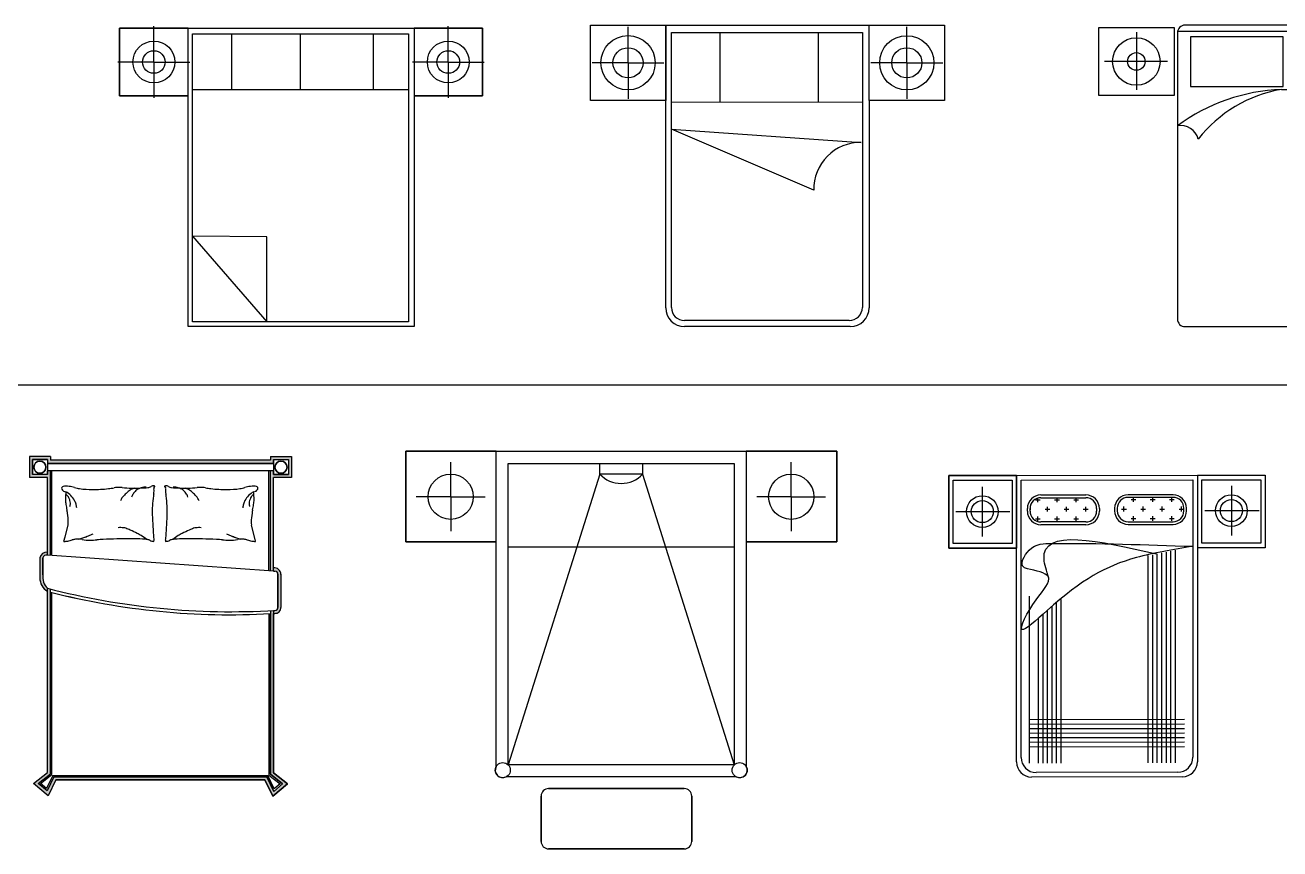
# Model space of a CAD drawing. Header units: millimetres. Extents: x 1787 to 68324, y 1435 to 30835.
# Drawn here: x 20222 to 28550, y 21045 to 26510 of the extents above; entities that cross this region are included whole.
import ezdxf

# ---------------------------------------------------------------- set-up
doc = ezdxf.new("R2010")
doc.units = ezdxf.units.MM
doc.layers.add('www.cad-blocks.net', color=7, linetype='Continuous')

# ---------------------------------------------------------------- blocks, each defined once
blk = doc.blocks.new('A$C214F6537')
for p, q in [((0.4648, 1.98, -0.1688), (0.0108, 1.98, -0.1688)), ((0.0108, 1.98, -0.1688), (0.0108, 1.53, -0.1688)), ((0.0108, 1.98, -0.1688), (2.4188, 1.98, -0.1688)), ((0.0108, 1.53, -0.1688), (0.0108, 1.98, -0.1688)), ((0.2381, 1.7553, -0.4387), (0.2381, 1.9934, -0.4387)), ((0.4648, 0, -0.1688), (0.4648, 1.98, -0.1688)), ((0.4648, 1.98, -0.1688), (1.9648, 1.98, -0.1688)), ((0.4648, 1.53, -0.1688), (0.4648, 1.98, -0.1688)), ((0.4951, 1.9415, -0.1688), (1.9289, 1.9415, -0.1688)), ((0.4951, 1.5702, -0.1688), (0.4951, 1.9415, -0.1688)), ((0.7525, 1.9415, -0.1688), (0.7525, 1.5702, -0.1688)), ((1.2089, 1.9415, -0.1688), (1.2089, 1.5702, -0.1688)), ((1.6942, 1.9415, -0.1688), (1.6942, 1.5702, -0.1688)), ((1.9289, 1.9415, -0.1688), (1.9289, 1.5702, -0.1688)), ((1.9648, 1.98, -0.1688), (1.9648, 0, -0.1688)), ((2.4188, 1.98, -0.1688), (1.9648, 1.98, -0.1688)), ((1.9648, 1.98, -0.1688), (1.9648, 1.53, -0.1688)), ((2.1921, 1.7553, -0.4387), (2.1921, 1.9934, -0.4387)), ((2.4188, 1.53, -0.1688), (2.4188, 1.98, -0.1688)), ((2.4188, 1.98, -0.1688), (2.4188, 1.53, -0.1688)), ((0.2381, 1.7553, -0.4387), (0, 1.7553, -0.4387)), ((0.2381, 1.7553, -0.4387), (0.2381, 1.5173, -0.4387)), ((0.2381, 1.7553, -0.4387), (0.4762, 1.7553, -0.4387)), ((2.1921, 1.7553, -0.4387), (1.954, 1.7553, -0.4387)), ((2.1921, 1.7553, -0.4387), (2.4302, 1.7553, -0.4387)), ((2.1921, 1.7553, -0.4387), (2.1921, 1.5173, -0.4387)), ((0.0108, 1.53, -0.1688), (0.4648, 1.53, -0.1688)), ((0.4648, 1.53, -0.1688), (0.0108, 1.53, -0.1688)), ((0.4648, 0, -0.1688), (0.4648, 1.53, -0.1688)), ((0.4951, 0.0322, -0.1688), (0.4951, 1.5702, -0.1688)), ((1.9289, 1.5702, -0.1688), (0.4951, 1.5702, -0.1688)), ((1.9289, 1.5702, -0.1688), (1.9289, 0.0322, -0.1688)), ((1.9648, 1.53, -0.1688), (2.4188, 1.53, -0.1688)), ((2.4188, 1.53, -0.1688), (1.9648, 1.53, -0.1688)), ((1.9648, 1.53, -0.1688), (1.9648, 0, -0.1688)), ((0.4951, 0.6005, -0.1688), (0.9872, 0.0322, -0.1688)), ((0.9872, 0.5947, -0.1688), (0.4951, 0.6005, -0.1688)), ((0.9872, 0.0322, -0.1688), (0.9872, 0.5947, -0.1688)), ((1.9648, 0, -0.1688), (0.4648, 0, -0.1688)), ((1.9648, 0, -0.1688), (0.4648, 0, -0.1688)), ((1.9289, 0.0322, -0.1688), (0.4951, 0.0322, -0.1688))]:
    blk.add_line(p, q)
for centre, radius in [((0.2381, 1.7553, -0.4387), 0.139), ((2.1921, 1.7553, -0.4387), 0.139), ((0.2381, 1.7553, -0.4387), 0.075), ((2.1921, 1.7553, -0.4387), 0.075)]:
    blk.add_circle(centre, radius)
blk = doc.blocks.new('A$C65997121')
for p, q in [((0, 1.5002, -0.1688), (0.0001, 2.0002, -0.1688)), ((0, 1.5002, -0.1688), (0.0001, 2.0002, -0.1688)), ((0.0001, 2.0002, -0.1688), (0.5001, 2.0001, -0.1688)), ((0.0001, 2.0002, -0.1688), (0.5001, 2.0001, -0.1688)), ((0.4999, 0.1251, -0.1688), (0.5001, 2.0001, -0.1688)), ((0.5001, 2.0001, -0.1688), (0.5, 1.5001, -0.1688)), ((0.5001, 2.0001, -0.1688), (1.7551, 2.0001, -0.1688)), ((0.5001, 2.0001, -0.1688), (1.5118, 2.0001, -0.1688)), ((0.5001, 2.0001, -0.1688), (1.5118, 2.0001, -0.1688)), ((1.5118, 2.0001, -0.1688), (2.3501, 1.9999, -0.1688)), ((1.5118, 2.0001, -0.1688), (2.3501, 1.9999, -0.1688)), ((1.85, 1.5, -0.1688), (1.8501, 2, -0.1688)), ((1.8501, 2, -0.1688), (2.3501, 1.9999, -0.1688)), ((2.3501, 1.9999, -0.1688), (2.35, 1.4999, -0.1688)), ((2.3501, 1.9999, -0.1688), (2.35, 1.4999, -0.1688)), ((2.3501, 1.9999, -0.1688), (2.35, 1.4999, -0.1688)), ((0.25, 1.7502, -0.1688), (0.2501, 1.9883, -0.1688)), ((0.5378, 1.488, -0.1688), (0.5379, 1.952, -0.1688)), ((0.5379, 1.952, -0.1688), (1.8051, 1.9519, -0.1688)), ((0.8596, 1.952, -0.1688), (0.8596, 1.4879, -0.1688)), ((1.5118, 1.9519, -0.1688), (1.5117, 1.4878, -0.1688)), ((1.8051, 1.9519, -0.1688), (1.8051, 1.4878, -0.1688)), ((2.1, 1.75, -0.1688), (2.1001, 1.9881, -0.1688)), ((0.25, 1.7502, -0.1688), (0.0119, 1.7502, -0.1688)), ((0.25, 1.7502, -0.1688), (0.25, 1.5121, -0.1688)), ((0.25, 1.7502, -0.1688), (0.4881, 1.7501, -0.1688)), ((2.1, 1.75, -0.1688), (1.8619, 1.75, -0.1688)), ((2.1, 1.75, -0.1688), (2.3381, 1.7499, -0.1688)), ((2.1, 1.75, -0.1688), (2.1, 1.5119, -0.1688)), ((0.5, 1.5001, -0.1688), (0, 1.5002, -0.1688)), ((0.5, 1.5001, -0.1688), (0, 1.5002, -0.1688)), ((0.4999, 0.1251, -0.1688), (0.5, 1.5001, -0.1688)), ((1.85, 1.5, -0.1688), (1.8499, 0.125, -0.1688)), ((1.85, 1.5, -0.1688), (1.8499, 0.125, -0.1688)), ((2.35, 1.4999, -0.1688), (1.85, 1.5, -0.1688)), ((2.35, 1.4999, -0.1688), (1.85, 1.5, -0.1688)), ((2.35, 1.4999, -0.1688), (1.85, 1.5, -0.1688)), ((0.5377, 0.1279, -0.1688), (0.5378, 1.488, -0.1688)), ((1.8051, 1.4878, -0.1688), (0.5378, 1.488, -0.1688)), ((1.8051, 1.4878, -0.1688), (1.805, 0.1278, -0.1688)), ((1.4826, 0.9052, -0.5062), (0.5378, 1.3104, -0.5062)), ((0.5378, 1.3104, -0.5062), (1.7968, 1.2219, -0.5062)), ((1.7248, 0, -0.1688), (0.6248, 0.0001, -0.1688)), ((1.7248, 0, -0.1688), (0.6248, 0.0001, -0.1688)), ((1.7174, 0.0403, -0.1688), (0.6252, 0.0404, -0.1688))]:
    blk.add_line(p, q)
for centre, radius in [((0.25, 1.7502, -0.1688), 0.18), ((2.1, 1.75, -0.1688), 0.18), ((0.25, 1.7502, -0.1688), 0.1), ((2.1, 1.75, -0.1688), 0.1)]:
    blk.add_circle(centre, radius)
for centre, radius, start, end in [((1.7931, 0.9113, -0.5062), 0.3106, 89.32677, 181.12293), ((0.6249, 0.1251, -0.1688), 0.125, 179.9939, 269.9939), ((0.6249, 0.1251, -0.1688), 0.125, 179.9939, 269.9939), ((0.6252, 0.1279, -0.1688), 0.0875, 179.9939, 269.9939), ((1.7175, 0.1278, -0.1688), 0.0875, 269.9939, 359.9939), ((1.7249, 0.125, -0.1688), 0.125, 269.9939, 359.9939), ((1.7249, 0.125, -0.1688), 0.125, 269.9939, 359.9939)]:
    blk.add_arc(centre, radius, start, end)
blk = doc.blocks.new('A$C3C75334F')
for p, q in [((1.9728, 2), (0.5728, 2)), ((0, 1.534), (0, 1.984)), ((0, 1.984), (0.5, 1.984)), ((0.25, 1.9525), (0.25, 1.57)), ((0.5, 1.984), (0.5, 1.534)), ((2.0228, 1.958), (0.5228, 1.958)), ((0.5228, 1.95), (0.5228, 0.05)), ((0.6089, 1.9225), (0.6089, 1.5925)), ((1.2239, 1.9225), (0.6089, 1.9225)), ((1.2239, 1.5925), (1.2239, 1.9225)), ((1.3217, 1.5925), (1.3217, 1.9225)), ((1.3217, 1.9225), (1.9367, 1.9225)), ((1.9367, 1.9225), (1.9367, 1.5925)), ((2.0228, 0.05), (2.0228, 1.95)), ((2.0529, 1.984), (2.0529, 1.534)), ((2.5529, 1.984), (2.0529, 1.984)), ((2.3029, 1.9525), (2.3029, 1.57)), ((2.5529, 1.534), (2.5529, 1.984)), ((0.457, 1.759), (0.0385, 1.759)), ((2.0959, 1.759), (2.5144, 1.759)), ((0.6089, 1.5925), (1.2239, 1.5925)), ((1.9367, 1.5925), (1.3217, 1.5925)), ((0.5, 1.534), (0, 1.534)), ((1.2128, 1.5739), (2.0228, 1.5739)), ((2.0529, 1.534), (2.5529, 1.534)), ((0.5728, 0), (1.9728, 0))]:
    blk.add_line(p, q)
for centre, radius in [((0.25, 1.759), 0.1575), ((2.3029, 1.759), 0.1575), ((0.25, 1.759), 0.0585), ((2.3029, 1.759), 0.0585)]:
    blk.add_circle(centre, radius)
for centre, radius, start, end in [((0.5728, 1.95), 0.05, 90, 180), ((1.9728, 1.95), 0.05, 0, 90), ((1.2652, 0.3179), 1.2571, 92.38351, 126.19807), ((1.3644, 0.6928), 0.894, 99.75657, 141.93721), ((0.544, 1.2137), 0.1205, 14.54629, 100.1199), ((0.5728, 0.05), 0.05, 180, 270), ((1.9728, 0.05), 0.05, 270, 0)]:
    blk.add_arc(centre, radius, start, end)
blk = doc.blocks.new('A$C221C6ED5')
for points in [[(0.14, 2.2276), (0.14, 2.2526), (0, 2.2526), (0, 2.1126), (0.12, 2.1126), (0.12, 1.5992), (0.14, 1.5978), (0.14, 2.1576), (0.12, 2.1576), (0.12, 2.1326), (0.02, 2.1326), (0.02, 2.2326), (0.12, 2.2326), (0.12, 2.2076), (1.62, 2.2076), (1.62, 2.2326), (1.72, 2.2326), (1.72, 2.1326), (1.62, 2.1326), (1.62, 2.1576), (1.6, 2.1576), (1.6, 1.4935), (1.62, 1.4921), (1.62, 2.1126), (1.74, 2.1126), (1.74, 2.2526), (1.6, 2.2526), (1.6, 2.2276)], [(0.0698, 1.444, 0.264082), (0.12, 1.359), (0.12, 1.3786, -0.228808), (0.09, 1.4691), (0.09, 1.5799, -0.394398), (0.12, 1.5992), (0.12, 1.6187, 0.36941), (0.07, 1.5799)], [(1.67, 1.4714, 0.418442), (1.62, 1.5152), (1.62, 1.4921), (1.63, 1.4914, -0.414214), (1.65, 1.4714), (1.65, 1.2522, -0.42686), (1.6291, 1.2323, -0.000473), (1.62, 1.2317), (1.62, 1.2122, 0.067696), (1.6283, 1.2123, 0.42686), (1.67, 1.2522)], [(1.62, 1.2317, -0.001036), (1.6, 1.2306), (1.6, 0.145), (1.6807, 0.0811), (1.6224, 0.0319), (1.5762, 0.1276), (0.1626, 0.1276), (0.1174, 0.0347), (0.0592, 0.084), (0.14, 0.1476), (0.14, 1.3734, -0.001068), (0.12, 1.3786), (0.12, 0.1573), (0.0276, 0.0846), (0.1241, 0.0027), (0.1751, 0.1076), (1.5637, 0.1076), (1.6156, 0), (1.7123, 0.0815), (1.62, 0.1547)]]:
    blk.add_hatch(color=256).paths.add_polyline_path(points)
for p, q in [((0.14, 2.2526), (0, 2.2526)), ((0, 2.2526), (0, 2.1126)), ((0.14, 2.2526), (0.14, 2.2276)), ((1.6, 2.2526), (1.74, 2.2526)), ((1.6, 2.2526), (1.6, 2.2276)), ((1.74, 2.2526), (1.74, 2.1126)), ((0.02, 2.2326), (0.12, 2.2326)), ((0.02, 2.2326), (0.12, 2.2326)), ((0.12, 2.2326), (0.02, 2.2326)), ((0.02, 2.1326), (0.02, 2.2326)), ((0.02, 2.1326), (0.02, 2.2326)), ((0.02, 2.2326), (0.02, 2.1326)), ((0.12, 2.2326), (0.12, 2.2076)), ((0.12, 2.2326), (0.12, 2.2076)), ((0.12, 2.2326), (0.12, 2.1326)), ((0.12, 2.2076), (1.62, 2.2076)), ((0.12, 2.2076), (1.62, 2.2076)), ((1.62, 2.2076), (0.12, 2.2076)), ((1.6, 2.2276), (0.14, 2.2276)), ((1.62, 2.2076), (1.62, 2.2326)), ((1.62, 2.2326), (1.72, 2.2326)), ((1.62, 2.2076), (1.62, 2.2326)), ((1.62, 2.2326), (1.62, 2.1326)), ((1.62, 2.2326), (1.72, 2.2326)), ((1.62, 2.2326), (1.72, 2.2326)), ((1.72, 2.2326), (1.72, 2.1326)), ((1.72, 2.2326), (1.72, 2.1326)), ((1.72, 2.2326), (1.72, 2.1326)), ((0.12, 2.1126), (0, 2.1126)), ((0.12, 2.1326), (0.02, 2.1326)), ((0.12, 2.1326), (0.02, 2.1326)), ((0.12, 2.1326), (0.02, 2.1326)), ((0.12, 2.1326), (0.12, 2.1576)), ((1.62, 2.1576), (0.12, 2.1576)), ((0.12, 1.5992), (0.12, 2.1126)), ((0.12, 1.6206), (0.12, 2.1126)), ((0.12, 1.6187), (0.12, 2.1126)), ((0.14, 1.5978), (0.14, 2.1576)), ((0.15, 1.5978), (0.15, 2.1576)), ((1.59, 1.4935), (1.59, 2.1576)), ((1.6, 1.4935), (1.6, 2.1576)), ((1.62, 2.1326), (1.62, 2.1576)), ((1.72, 2.1326), (1.62, 2.1326)), ((1.72, 2.1326), (1.62, 2.1326)), ((1.62, 2.1326), (1.72, 2.1326)), ((1.74, 2.1126), (1.62, 2.1126)), ((1.62, 1.4921), (1.62, 2.1126)), ((0.2369, 1.7193), (0.2568, 1.7986)), ((1.4939, 1.7193), (1.474, 1.7986)), ((0.2297, 1.6905), (0.2294, 1.6893)), ((0.2297, 1.6905), (0.2294, 1.6893)), ((0.2297, 1.6905), (0.2369, 1.7193)), ((1.5011, 1.6905), (1.4939, 1.7193)), ((1.62, 1.4921), (0.12, 1.5992)), ((1.62, 1.4921), (0.12, 1.5992)), ((0.07, 1.58), (0.0698, 1.4476)), ((0.09, 1.4691), (0.09, 1.5799)), ((0.09, 1.4691), (0.09, 1.5799)), ((0.09, 1.5799), (0.09, 1.4691)), ((1.62, 1.4921), (1.63, 1.4914)), ((1.65, 1.4714), (1.65, 1.2522)), ((1.65, 1.2522), (1.65, 1.4714)), ((1.67, 1.4714), (1.67, 1.2522)), ((1.67, 1.4714), (1.67, 1.2522)), ((0.12, 0.1573), (0.12, 1.3786)), ((0.12, 0.1573), (0.12, 1.359)), ((0.12, 0.1573), (0.12, 1.359)), ((0.14, 0.1476), (0.14, 1.3734)), ((0.15, 0.1428), (0.15, 1.3513)), ((1.59, 1.2105), (1.59, 0.1402)), ((1.6, 1.2306), (1.6, 0.145)), ((1.6, 1.211), (1.6, 0.145)), ((1.6, 0.145), (1.6, 1.211)), ((1.62, 1.2317), (1.62, 0.1547)), ((1.62, 1.2122), (1.62, 0.1547)), ((1.62, 0.1547), (1.62, 1.2122)), ((0.0276, 0.0846), (0.12, 0.1573)), ((0.0276, 0.0846), (0.12, 0.1573)), ((0.0276, 0.0846), (0.12, 0.1573)), ((0.1241, 0.0027), (0.0276, 0.0846)), ((0.1241, 0.0027), (0.0276, 0.0846)), ((0.1241, 0.0027), (0.0276, 0.0846)), ((0.0592, 0.084), (0.14, 0.1476)), ((0.1174, 0.0347), (0.0592, 0.084)), ((0.075, 0.0837), (0.15, 0.1428)), ((0.114, 0.0506), (0.075, 0.0837)), ((0.1563, 0.1376), (0.114, 0.0506)), ((0.1626, 0.1276), (0.1174, 0.0347)), ((0.1751, 0.1076), (0.1241, 0.0027)), ((0.1751, 0.1076), (0.1241, 0.0027)), ((0.1751, 0.1076), (0.1241, 0.0027)), ((0.1563, 0.1376), (1.5825, 0.1376)), ((1.5762, 0.1276), (0.1626, 0.1276)), ((1.5762, 0.1276), (0.1626, 0.1276)), ((0.1626, 0.1276), (1.5762, 0.1276)), ((1.5637, 0.1076), (0.1751, 0.1076)), ((1.5637, 0.1076), (0.1751, 0.1076)), ((0.1751, 0.1076), (1.5637, 0.1076)), ((1.6156, 0), (1.5637, 0.1076)), ((1.6156, 0), (1.5637, 0.1076)), ((1.5637, 0.1076), (1.6156, 0)), ((1.6224, 0.0319), (1.5762, 0.1276)), ((1.6224, 0.0319), (1.5762, 0.1276)), ((1.5762, 0.1276), (1.6224, 0.0319)), ((1.6258, 0.0478), (1.5825, 0.1376)), ((1.59, 0.1402), (1.6649, 0.0808)), ((1.6, 0.145), (1.6807, 0.0811)), ((1.6, 0.145), (1.6807, 0.0811)), ((1.6807, 0.0811), (1.6, 0.145)), ((1.62, 0.1547), (1.7123, 0.0815)), ((1.62, 0.1547), (1.7123, 0.0815)), ((1.7123, 0.0815), (1.62, 0.1547)), ((1.7123, 0.0815), (1.6156, 0)), ((1.7123, 0.0815), (1.6156, 0)), ((1.6156, 0), (1.7123, 0.0815)), ((1.6807, 0.0811), (1.6224, 0.0319)), ((1.6807, 0.0811), (1.6224, 0.0319)), ((1.6224, 0.0319), (1.6807, 0.0811)), ((1.6649, 0.0808), (1.6258, 0.0478))]:
    blk.add_line(p, q)
for centre in [(0.07, 2.1826), (1.67, 2.1826)]:
    blk.add_circle(centre, 0.04)
for centre, radius, start, end in [((0.07, 2.1826), 0.04, 0, 180), ((0.07, 2.1826), 0.04, 0, 180), ((0.07, 2.1826), 0.04, 180, 0), ((0.07, 2.1826), 0.04, 180, 0), ((1.67, 2.1826), 0.04, 0, 180), ((1.67, 2.1826), 0.04, 0, 180), ((1.67, 2.1826), 0.04, 180, 0), ((1.67, 2.1826), 0.04, 180, 0), ((0.2268, 2.0421), 0.0126, 101.27238, 206.58052), ((0.2449, 2.0511), 0.0328, 206.58052, 265.59979), ((0.2413, 1.9693), 0.0868, 90, 101.27238), ((0.7116, 1.9674), 0.4722, 173.76764, 180), ((0.1897, 1.9335), 0.0863, 41.44291, 53.73593), ((0.2413, 1.9014), 0.1547, 81.56281, 90), ((0.1808, 1.8989), 0.1343, 45.09762, 62.79641), ((0.2211, 1.765), 0.2926, 74.25602, 81.56281), ((0.3635, 2.2704), 0.2326, 254.25602, 262.45315), ((0.4191, 2.6896), 0.6554, 262.45315, 270), ((0.4191, 3.0412), 1.007, 270, 276.0867), ((0.472, 2.5451), 0.5081, 276.0867, 280.18988), ((0.5877, 1.9011), 0.1463, 92.53859, 100.18988), ((0.5936, 1.7694), 0.2781, 85.19815, 92.53859), ((0.687, 2.8818), 0.8383, 265.19815, 269.42426), ((0.7853, 1.8462), 0.2162, 133.81151, 140.96506), ((0.8959, 1.7309), 0.376, 128.38857, 133.81151), ((0.7082, 1.9678), 0.0737, 117.23959, 128.38857), ((0.7773, 1.8336), 0.2247, 110.86028, 117.23959), ((0.693, 3.478), 1.4345, 269.42426, 271.90789), ((0.769, 1.954), 0.0952, 143.82335, 161.56035), ((0.769, 1.954), 0.0952, 126.08636, 143.82335), ((0.769, 1.954), 0.0952, 105.93524, 126.08636), ((0.7146, 2.8318), 0.788, 271.90789, 275.25919), ((0.769, 1.954), 0.0952, 85.78412, 105.93524), ((0.782, 2.0988), 0.0518, 275.25919, 300.65125), ((0.8226, 2.0304), 0.0277, 85.69746, 120.65125), ((1.0115, 1.9659), 0.1904, 167.89054, 172.3191), ((0.8228, 2.034), 0.0241, 68.2117, 85.69746), ((0.8403, 2.0434), 0.015, 158.0096, 201.42098), ((0.5944, 2.0554), 0.2362, 347.89054, 351.86652), ((0.8302, 2.0475), 0.00411, 78.10694, 158.0096), ((0.7971, 2.0264), 0.0315, 351.86652, 21.42098), ((0.8316, 2.0537), 0.00223, 258.10694, 19.56397), ((0.8306, 2.0533), 0.00328, 19.56397, 68.2117), ((0.8993, 2.0537), 0.00223, 160.43603, 281.89306), ((0.9003, 2.0533), 0.00328, 111.7883, 160.43603), ((0.908, 2.034), 0.0241, 94.30254, 111.7883), ((0.9006, 2.0475), 0.00411, 21.9904, 101.89306), ((0.9337, 2.0264), 0.0315, 158.57902, 188.13348), ((1.1364, 2.0554), 0.2362, 188.13348, 192.10946), ((0.8905, 2.0434), 0.015, 338.57902, 21.9904), ((0.7193, 1.9659), 0.1904, 7.6809, 12.10946), ((0.9083, 2.0304), 0.0277, 59.34875, 94.30254), ((0.9488, 2.0988), 0.0518, 239.34875, 264.74081), ((1.0163, 2.8318), 0.788, 264.74081, 268.09211), ((0.9619, 1.954), 0.0952, 74.06476, 94.21588), ((0.9619, 1.954), 0.0952, 53.91364, 74.06476), ((1.0378, 3.478), 1.4345, 268.09211, 270.57574), ((0.9619, 1.954), 0.0952, 36.17665, 53.91364), ((0.9536, 1.8336), 0.2247, 62.76041, 69.13972), ((0.9619, 1.954), 0.0952, 18.43965, 36.17665), ((1.0438, 2.8818), 0.8383, 270.57574, 274.80185), ((1.0227, 1.9678), 0.0737, 51.61143, 62.76041), ((0.8349, 1.7309), 0.376, 46.18849, 51.61143), ((0.9456, 1.8462), 0.2162, 39.03494, 46.18849), ((1.1372, 1.7694), 0.2781, 87.46141, 94.80185), ((1.1431, 1.9011), 0.1463, 79.81012, 87.46141), ((1.2588, 2.5451), 0.5081, 259.81012, 263.9133), ((1.3117, 3.0412), 1.007, 263.9133, 270), ((1.3117, 2.6896), 0.6554, 270, 277.54685), ((1.3673, 2.2704), 0.2326, 277.54685, 285.74398), ((1.5098, 1.765), 0.2926, 98.43719, 105.74398), ((1.5501, 1.8989), 0.1343, 117.20359, 134.90238), ((1.4895, 1.9014), 0.1547, 90, 98.43719), ((1.5411, 1.9335), 0.0863, 126.26407, 138.55709), ((1.486, 2.0511), 0.0328, 274.40021, 333.41948), ((1.0192, 1.9674), 0.4722, 0, 6.23236), ((1.4895, 1.9693), 0.0868, 78.72762, 90), ((1.504, 2.0421), 0.0126, 333.41948, 78.72762), ((0.4352, 1.9674), 0.1958, 180, 189.68437), ((1.0769, 2.0769), 0.8468, 189.68437, 192.19838), ((0.2165, 1.9571), 0.0505, 25.35512, 41.44291), ((0.1311, 1.9166), 0.145, 21.81492, 25.35512), ((0.0826, 1.8972), 0.1973, 18.7799, 21.81492), ((0.2183, 1.9434), 0.0539, 0, 18.7799), ((0.1844, 1.9434), 0.0879, 345.31489, 0), ((0.1808, 1.8989), 0.1343, 27.39883, 45.09762), ((0.1808, 1.8989), 0.1343, 16.51498, 27.39883), ((0.1808, 1.8989), 0.1343, 16.4663, 16.55259), ((0.1808, 1.8989), 0.1343, 16.4853, 16.55259), ((0.1808, 1.8989), 0.1343, 16.4853, 16.55322), ((0.1808, 1.8989), 0.1343, 16.4663, 16.55322), ((0.1808, 1.8989), 0.1343, 5.63113, 16.51498), ((0.7816, 1.8838), 0.1922, 151.68324, 156.99723), ((0.6541, 1.9525), 0.0473, 140.96506, 151.68324), ((0.6541, 1.9525), 0.0473, 140.96505, 151.68325), ((0.6541, 1.9525), 0.0473, 140.96506, 151.68322), ((1.4669, 1.8874), 0.6516, 176.63125, 181.63309), ((1.6915, 1.8742), 0.8765, 172.3191, 176.63125), ((0.0393, 1.8742), 0.8765, 3.36875, 7.6809), ((0.2639, 1.8874), 0.6516, 358.36691, 3.36875), ((1.0767, 1.9525), 0.0473, 28.31676, 39.03494), ((0.9492, 1.8838), 0.1922, 23.00277, 28.31676), ((1.5501, 1.8989), 0.1343, 163.48502, 174.36887), ((1.5501, 1.8989), 0.1343, 152.60117, 163.48502), ((1.5501, 1.8989), 0.1343, 134.90238, 152.60117), ((1.5501, 1.8989), 0.1343, 134.97095, 135.12703), ((1.5501, 1.8989), 0.1343, 135.01095, 135.12703), ((1.5501, 1.8989), 0.1343, 134.97095, 135.08656), ((1.5501, 1.8989), 0.1343, 135.01095, 135.08656), ((1.5125, 1.9434), 0.0539, 161.2201, 180), ((1.5464, 1.9434), 0.0879, 180, 194.68511), ((1.6483, 1.8972), 0.1973, 158.18508, 161.2201), ((1.5997, 1.9166), 0.145, 154.64488, 158.18508), ((1.5143, 1.9571), 0.0505, 138.55709, 154.64488), ((0.6539, 2.0769), 0.8468, 347.80162, 350.31563), ((1.2956, 1.9674), 0.1958, 350.31563, 0), ((-0.0483, 1.8337), 0.3044, 8.00505, 12.19838), ((-0.3731, 1.788), 0.6324, 2.66488, 8.00505), ((2.1257, 1.9062), 1.3106, 181.63309, 183.05496), ((13.8885, 2.534), 13.0901, 183.05496, 183.50486), ((-12.1577, 2.534), 13.0901, 356.49514, 356.94504), ((-0.3949, 1.9062), 1.3106, 356.94504, 358.36691), ((2.1039, 1.788), 0.6324, 171.99495, 177.33512), ((1.7791, 1.8337), 0.3044, 167.80162, 171.99495), ((0.1937, 1.8144), 0.065, 345.95481, 2.66488), ((0.1937, 1.8144), 0.065, 345.95467, 2.66486), ((0.1937, 1.8144), 0.065, 345.95467, 2.66487), ((0.6065, 1.5199), 0.2612, 85.91723, 93.5552), ((0.6211, 1.7249), 0.0557, 69.32572, 85.91723), ((0.469, 1.3219), 0.4864, 65.67347, 69.32572), ((0.103, 0.5122), 1.375, 63.50152, 65.67347), ((1.6278, 0.5122), 1.375, 114.32653, 116.49848), ((1.2618, 1.3219), 0.4864, 110.67428, 114.32653), ((1.1097, 1.7249), 0.0557, 94.08277, 110.67428), ((1.1243, 1.5199), 0.2612, 86.4448, 94.08277), ((1.5371, 1.8144), 0.065, 177.33512, 194.04519), ((0.2121, 1.9487), 0.2599, 273.81546, 274.08294), ((0.2121, 1.9487), 0.2599, 273.81546, 274.08294), ((0.2306, 1.6903), 0.00088, 165.95506, 274.08294), ((0.2306, 1.6903), 0.00088, 165.95461, 274.08286), ((0.2306, 1.6903), 0.00088, 165.9546, 274.08285), ((0.2121, 1.9487), 0.2599, 274.08294, 279.4841), ((0.2186, 1.9098), 0.2205, 279.4841, 287.38641), ((0.3189, 1.5897), 0.1149, 96.43405, 107.38641), ((0.3217, 1.5647), 0.1401, 78.44144, 96.43405), ((0.1195, 2.382), 0.7091, 287.19822, 289.42798), ((0.394, 1.9183), 0.2209, 258.44144, 272.74906), ((0.1195, 2.382), 0.7091, 289.42674, 291.8864), ((0.1195, 2.382), 0.7091, 289.42798, 291.65774), ((0.1195, 2.382), 0.7091, 289.42831, 291.55903), ((0.1195, 2.382), 0.7091, 289.42674, 289.42831), ((0.1195, 2.382), 0.7091, 291.34295, 291.93618), ((0.1195, 2.382), 0.7091, 291.34295, 291.83448), ((0.1195, 2.382), 0.7091, 291.42998, 291.72586), ((0.1195, 2.382), 0.7091, 291.42998, 291.71), ((0.1195, 2.382), 0.7091, 291.44301, 291.83448), ((0.1195, 2.382), 0.7091, 291.44301, 291.48398), ((0.1195, 2.382), 0.7091, 291.48398, 291.72586), ((0.1195, 2.382), 0.7091, 291.55903, 291.83448), ((0.1195, 2.382), 0.7091, 291.65774, 293.48441), ((0.1195, 2.382), 0.7091, 291.71, 291.8864), ((0.1195, 2.382), 0.7091, 291.83448, 291.93618), ((0.1195, 2.382), 0.7091, 293.48441, 295.31107), ((0.3399, 3.0447), 1.3486, 272.74906, 274.61758), ((0.5425, 0.5365), 1.1678, 92.60963, 94.61758), ((0.6363, -1.5212), 3.2277, 90.97038, 92.60963), ((0.6746, -3.783), 5.4898, 89.71346, 90.97038), ((0.6965, 0.5893), 1.1175, 86.42603, 89.71346), ((0.5826, 1.4741), 0.3001, 57.86502, 63.50152), ((0.3701, 1.136), 0.6995, 54.17371, 57.86502), ((0.7574, 1.5648), 0.14, 77.13096, 86.42603), ((0.7789, 1.6589), 0.0435, 62.71588, 77.13096), ((0.8326, 1.763), 0.0737, 242.71588, 253.77885), ((0.8355, 1.7729), 0.084, 253.77885, 262.87961), ((1.1306, 1.7526), 0.3083, 183.50486, 189.99836), ((0.8252, 1.6909), 0.00127, 262.87961, 343.30223), ((0.8087, 1.6958), 0.0186, 343.30223, 9.99836), ((0.9222, 1.6958), 0.0186, 170.00164, 196.69777), ((0.6002, 1.7526), 0.3083, 350.00164, 356.49514), ((0.9056, 1.6909), 0.00127, 196.69777, 277.12039), ((0.8953, 1.7729), 0.084, 277.12039, 286.22115), ((0.8982, 1.763), 0.0737, 286.22115, 297.28412), ((0.9519, 1.6589), 0.0435, 102.86904, 117.28412), ((0.9734, 1.5648), 0.14, 93.57397, 102.86904), ((1.3607, 1.136), 0.6995, 122.13498, 125.82629), ((1.0344, 0.5893), 1.1175, 90.28654, 93.57397), ((1.1483, 1.4741), 0.3001, 116.49848, 122.13498), ((1.0562, -3.783), 5.4898, 89.02962, 90.28654), ((1.0945, -1.5212), 3.2277, 87.39037, 89.02962), ((1.1883, 0.5365), 1.1678, 85.38242, 87.39037), ((1.3909, 3.0447), 1.3486, 265.38242, 267.25094), ((1.6114, 2.382), 0.7091, 244.68893, 246.51559), ((1.3368, 1.9183), 0.2209, 267.25094, 281.55856), ((1.6114, 2.382), 0.7091, 246.51559, 248.34226), ((1.6114, 2.382), 0.7091, 248.07782, 248.29154), ((1.6114, 2.382), 0.7091, 248.07782, 250.57295), ((1.6114, 2.382), 0.7091, 248.29154, 250.57417), ((1.6114, 2.382), 0.7091, 248.34226, 250.57202), ((1.6114, 2.382), 0.7091, 250.57047, 250.57295), ((1.6114, 2.382), 0.7091, 250.57047, 250.57417), ((1.6114, 2.382), 0.7091, 250.57202, 252.80178), ((1.4091, 1.5647), 0.1401, 83.56595, 101.55856), ((1.4119, 1.5897), 0.1149, 72.61359, 83.56595), ((1.5122, 1.9098), 0.2205, 252.61359, 260.5159), ((1.5187, 1.9487), 0.2599, 260.5159, 265.91706), ((1.5002, 1.6903), 0.00088, 265.91706, 14.04494), ((0.1176, 1.5701), 0.0486, 87.21177, 168.31071), ((0.1153, 1.5735), 0.0261, 79.68683, 165.78362), ((1.6234, 1.4686), 0.0467, 3.35583, 94.18177), ((0.1698, 1.4457), 0.0999, 178.91234, 240.12895), ((0.1987, 1.4549), 0.1096, 172.56099, 224.11253), ((1.63, 1.4714), 0.02, 0, 90), ((1.63, 1.4714), 0.02, 0, 90), ((1.3354, 6.0582), 4.8348, 255.44103, 273.48359), ((1.3301, 5.9867), 4.7833, 255.59313, 273.23444), ((1.3301, 5.9867), 4.7833, 255.59313, 273.23444), ((1.3301, 5.9867), 4.7833, 255.59313, 273.23444), ((1.3354, 6.0582), 4.8548, 255.74599, 273.12474), ((1.63, 1.2522), 0.04, 267.53718, 0), ((1.63, 1.2522), 0.02, 267.53718, 0), ((1.3354, 6.0582), 4.8348, 273.37507, 273.48359), ((1.6238, 1.2427), 0.0307, 262.82918, 278.32029)]:
    blk.add_arc(centre, radius, start, end)
blk = doc.blocks.new('A$C263A5055')
for p, q in [((0, 2.6375, -0.2909), (2.86, 2.6375, -0.2909)), ((0.6, 2.6375, -0.2909), (0, 2.6375, -0.2909)), ((0, 2.6375, -0.2909), (0, 2.0375, -0.2909)), ((0, 2.0375, -0.2909), (0, 2.6375, -0.2909)), ((0.6, 0.5459, -0.2909), (0.6, 2.6375, -0.2909)), ((0.6, 2.6375, -0.2909), (2.26, 2.6375, -0.2909)), ((0.6, 2.0375, -0.2909), (0.6, 2.6375, -0.2909)), ((2.86, 2.6375, -0.2909), (2.26, 2.6375, -0.2909)), ((2.26, 2.6375, -0.2909), (2.26, 0.5459, -0.2909)), ((2.26, 2.6375, -0.2909), (2.26, 2.0375, -0.2909)), ((2.86, 2.0375, -0.2909), (2.86, 2.6375, -0.2909)), ((2.86, 2.6375, -0.2909), (2.86, 2.0375, -0.2909)), ((0.2981, 2.336, -0.2909), (0.2981, 2.5646, -0.2909)), ((0.68, 0.5575, -0.2909), (0.68, 2.5575, -0.2909)), ((0.68, 2.5575, -0.2909), (2.18, 2.5575, -0.2909)), ((1.2883, 2.5575, -0.2909), (1.5717, 2.5575, -0.2909)), ((1.2883, 2.4862, -0.2909), (1.2883, 2.5575, -0.2909)), ((1.5717, 2.5575, -0.2909), (1.5717, 2.4862, -0.2909)), ((2.18, 2.5575, -0.2909), (2.18, 0.5575, -0.2909)), ((2.5581, 2.336, -0.2909), (2.5581, 2.5646, -0.2909)), ((1.2883, 2.4862, -0.2909), (0.68, 0.5575, -0.2909)), ((1.5717, 2.4862, -0.2909), (1.2883, 2.4862, -0.2909)), ((1.5717, 2.4862, -0.2909), (2.18, 0.5575, -0.2909)), ((0.2981, 2.336, -0.2909), (0.0695, 2.336, -0.2909)), ((0.2981, 2.336, -0.2909), (0.2981, 2.1074, -0.2909)), ((0.2981, 2.336, -0.2909), (0.5267, 2.336, -0.2909)), ((2.5581, 2.336, -0.2909), (2.3295, 2.336, -0.2909)), ((2.5581, 2.336, -0.2909), (2.5581, 2.1074, -0.2909)), ((2.5581, 2.336, -0.2909), (2.7867, 2.336, -0.2909)), ((0, 2.0375, -0.2909), (0.6, 2.0375, -0.2909)), ((0.6, 2.0375, -0.2909), (0, 2.0375, -0.2909)), ((0.6, 0.5459, -0.2909), (0.6, 2.0375, -0.2909)), ((2.18, 2.0017, -0.2909), (0.68, 2.0017, -0.2909)), ((2.26, 2.0375, -0.2909), (2.86, 2.0375, -0.2909)), ((2.86, 2.0375, -0.2909), (2.26, 2.0375, -0.2909)), ((2.26, 2.0375, -0.2909), (2.26, 0.5459, -0.2909)), ((2.18, 0.5575, -0.2909), (0.68, 0.5575, -0.2909)), ((2.1934, 0.4775, -0.2909), (0.6666, 0.4775, -0.2909)), ((2.1934, 0.4775, -0.2909), (0.6666, 0.4775, -0.2909)), ((0.8981, 0.05, -0.2909), (0.8981, 0.35, -0.2909)), ((0.8981, 0.35, -0.2909), (0.8981, 0.05, -0.2909)), ((0.9481, 0.4, -0.2909), (1.8481, 0.4, -0.2909)), ((1.8481, 0.4, -0.2909), (0.9481, 0.4, -0.2909)), ((1.8981, 0.35, -0.2909), (1.8981, 0.05, -0.2909)), ((1.8981, 0.05, -0.2909), (1.8981, 0.35, -0.2909)), ((1.8481, 0, -0.2909), (0.9481, 0, -0.2909)), ((0.9481, 0, -0.2909), (1.8481, 0, -0.2909))]:
    blk.add_line(p, q)
for centre, radius in [((0.2981, 2.336, -0.2909), 0.15), ((2.5581, 2.336, -0.2909), 0.15), ((0.6439, 0.522, -0.2909), 0.05), ((2.2161, 0.522, -0.2909), 0.05)]:
    blk.add_circle(centre, radius)
for centre, radius, start, end in [((1.43, 2.6162, -0.2909), 0.1923, 222.54449, 317.45551), ((0.6439, 0.522, -0.2909), 0.05, 151.42741, 297.02277), ((2.2161, 0.522, -0.2909), 0.05, 242.97723, 28.57259), ((0.9481, 0.35, -0.2909), 0.05, 90, 180), ((0.9481, 0.35, -0.2909), 0.05, 90, 180), ((1.8481, 0.35, -0.2909), 0.05, 0, 90), ((1.8481, 0.35, -0.2909), 0.05, 0, 90), ((0.9481, 0.05, -0.2909), 0.05, 180, 270), ((0.9481, 0.05, -0.2909), 0.05, 180, 270), ((1.8481, 0.05, -0.2909), 0.05, 270, 0), ((1.8481, 0.05, -0.2909), 0.05, 270, 0)]:
    blk.add_arc(centre, radius, start, end)
blk = doc.blocks.new('A$C3C860BBA')
at = {"linetype": 'ByBlock', "lineweight": -2}
for p, q in [((0, 1.5193), (0, 2)), ((0, 2), (0, 1.5193)), ((0, 2), (0.45, 2)), ((0.45, 2), (0, 2)), ((0.45, 2), (1.65, 2.0018)), ((0.45, 2), (0.45, 1.5193)), ((0.45, 2), (0.45, 1.5193)), ((0.45, 0.1), (0.45, 2)), ((1.65, 2.0018), (1.65, 0.1018)), ((1.65, 2.0018), (2.1, 2.0018)), ((2.1, 2.0018), (2.1, 1.5211)), ((2.1, 2.0018), (2.1, 1.5211)), ((0.03, 1.97), (0.42, 1.97)), ((0.03, 1.5493), (0.03, 1.97)), ((0.42, 1.97), (0.42, 1.5493)), ((0.48, 1.97), (1.62, 1.9718)), ((0.48, 0.13), (0.48, 1.97)), ((1.62, 1.9718), (1.62, 0.1318)), ((1.68, 1.5511), (1.68, 1.9718)), ((1.68, 1.9718), (2.07, 1.9718)), ((2.07, 1.9718), (2.07, 1.5511)), ((0.45, 1.5193), (0, 1.5193)), ((0, 1.5193), (0.45, 1.5193)), ((0.42, 1.5493), (0.03, 1.5493)), ((2.1, 1.5211), (1.65, 1.5211)), ((2.07, 1.5511), (1.68, 1.5511)), ((1.55, 0.0018), (0.55, 0)), ((1.52, 0.0318), (0.58, 0.03))]:
    blk.add_line(p, q, dxfattribs=at)
at = {"linetype": 'ByBlock', "lineweight": -3}
for p, q in [((0.2224, 1.9244), (0.2224, 1.5966)), ((1.8758, 1.9309), (1.8758, 1.6031)), ((0.5755, 1.8398), (0.6073, 1.8398)), ((0.5914, 1.8239), (0.5914, 1.8501)), ((0.6116, 1.871), (0.9093, 1.871)), ((0.6116, 1.853), (0.9093, 1.853)), ((0.7025, 1.8398), (0.7343, 1.8398)), ((0.7184, 1.8239), (0.7184, 1.853)), ((0.8295, 1.8398), (0.8613, 1.8398)), ((0.8454, 1.8239), (0.8454, 1.853)), ((1.4884, 1.8727), (1.1907, 1.8727)), ((1.4884, 1.8547), (1.1907, 1.8547)), ((1.2105, 1.8415), (1.2423, 1.8415)), ((1.2264, 1.8257), (1.2264, 1.8547)), ((1.3375, 1.8415), (1.3693, 1.8415)), ((1.3534, 1.8257), (1.3534, 1.8547)), ((1.4645, 1.8415), (1.4963, 1.8415)), ((1.4804, 1.8257), (1.4804, 1.8547)), ((0.0467, 1.7612), (0.4063, 1.7612)), ((0.5216, 1.7641), (0.5216, 1.781)), ((0.5396, 1.7641), (0.5396, 1.781)), ((0.5396, 1.7763), (0.5438, 1.7763)), ((0.639, 1.7763), (0.6708, 1.7763)), ((0.6549, 1.7873), (0.6549, 1.7922)), ((0.6549, 1.7604), (0.6549, 1.7873)), ((0.766, 1.7763), (0.7978, 1.7763)), ((0.7819, 1.7873), (0.7819, 1.7922)), ((0.7819, 1.7604), (0.7819, 1.7873)), ((0.893, 1.7763), (0.9248, 1.7763)), ((0.9089, 1.7873), (0.9089, 1.7922)), ((0.9089, 1.7604), (0.9089, 1.7873)), ((0.9813, 1.781), (0.9813, 1.7641)), ((0.9993, 1.781), (0.9993, 1.7641)), ((1.1007, 1.7827), (1.1007, 1.7659)), ((1.1187, 1.7827), (1.1187, 1.7659)), ((1.147, 1.778), (1.1788, 1.778)), ((1.1629, 1.7891), (1.1629, 1.7939)), ((1.1629, 1.7622), (1.1629, 1.7891)), ((1.274, 1.778), (1.3058, 1.778)), ((1.2899, 1.7891), (1.2899, 1.7939)), ((1.2899, 1.7622), (1.2899, 1.7891)), ((1.401, 1.778), (1.4328, 1.778)), ((1.4169, 1.7891), (1.4169, 1.7939)), ((1.4169, 1.7622), (1.4169, 1.7891)), ((1.528, 1.778), (1.5598, 1.778)), ((1.5439, 1.7891), (1.5439, 1.7939)), ((1.5439, 1.7622), (1.5439, 1.7891)), ((1.5604, 1.7659), (1.5604, 1.7827)), ((1.5784, 1.7659), (1.5784, 1.7827)), ((1.7002, 1.7676), (2.0598, 1.7676)), ((0.5755, 1.7128), (0.6073, 1.7128)), ((0.5914, 1.6969), (0.5914, 1.7287)), ((0.9093, 1.6921), (0.6116, 1.6921)), ((0.9093, 1.6741), (0.6116, 1.6741)), ((0.7025, 1.7128), (0.7343, 1.7128)), ((0.7184, 1.6969), (0.7184, 1.7287)), ((0.8295, 1.7128), (0.8613, 1.7128)), ((0.8454, 1.6969), (0.8454, 1.7287)), ((0.9565, 1.7128), (0.9598, 1.7128)), ((1.1907, 1.6939), (1.4884, 1.6939)), ((1.1907, 1.6759), (1.4884, 1.6759)), ((1.2105, 1.7145), (1.2423, 1.7145)), ((1.2264, 1.6987), (1.2264, 1.7304)), ((1.3375, 1.7145), (1.3693, 1.7145)), ((1.3534, 1.6987), (1.3534, 1.7304)), ((1.4645, 1.7145), (1.4963, 1.7145)), ((1.4804, 1.6987), (1.4804, 1.7304)), ((1.5041, 0.0948), (1.5041, 1.5051)), ((1.3241, 0.0948), (1.3241, 1.469)), ((1.3541, 0.0948), (1.3541, 1.4746)), ((1.3841, 0.0948), (1.3841, 1.4803)), ((1.4141, 0.0948), (1.4141, 1.4863)), ((1.4441, 0.0948), (1.4441, 1.4925)), ((1.4741, 0.0948), (1.4741, 1.4987)), ((0.5352, 0.093), (0.5352, 1.1991)), ((0.7459, 0.093), (0.7459, 1.178)), ((0.6559, 0.093), (0.6559, 1.1078)), ((0.6859, 0.093), (0.6859, 1.1323)), ((0.7159, 0.093), (0.7159, 1.1557)), ((0.5959, 0.093), (0.5959, 1.056)), ((0.6259, 0.093), (0.6259, 1.0822)), ((1.5652, 0.3809), (0.5303, 0.3792)), ((1.5652, 0.3509), (0.5303, 0.3492)), ((1.5652, 0.3209), (0.5303, 0.3192)), ((1.5652, 0.2909), (0.5303, 0.2892)), ((1.5652, 0.2609), (0.5303, 0.2592)), ((1.5652, 0.2309), (0.5303, 0.2292)), ((1.5652, 0.2009), (0.5303, 0.1992))]:
    blk.add_line(p, q, dxfattribs=at)
at = {"linetype": 'ByBlock', "lineweight": -2}
for centre in [(0.2224, 1.7612), (1.8758, 1.7676)]:
    blk.add_circle(centre, 0.1052, dxfattribs=at)
at = {"linetype": 'ByBlock', "lineweight": -3}
for centre in [(0.2224, 1.7612), (1.8758, 1.7676)]:
    blk.add_circle(centre, 0.0732, dxfattribs=at)
for centre, radius, start, end in [((0.6116, 1.781), 0.09, 90, 180), ((0.6116, 1.781), 0.072, 90, 180), ((0.9093, 1.781), 0.09, 0, 90), ((0.9093, 1.781), 0.072, 0, 90), ((1.1907, 1.7827), 0.09, 90, 180), ((1.1907, 1.7827), 0.072, 90, 180), ((1.4884, 1.7827), 0.09, 0, 90), ((1.4884, 1.7827), 0.072, 0, 90), ((0.6116, 1.7641), 0.09, 180, 270), ((0.6116, 1.7641), 0.072, 180, 270), ((0.9093, 1.7641), 0.09, 270, 0), ((0.9093, 1.7641), 0.072, 270, 0), ((1.1907, 1.7659), 0.09, 180, 270), ((1.1907, 1.7659), 0.072, 180, 270), ((1.4884, 1.7659), 0.072, 270, 0), ((1.4884, 1.7659), 0.09, 270, 0)]:
    blk.add_arc(centre, radius, start, end, dxfattribs=at)
at = {"linetype": 'ByBlock', "lineweight": -2}
for centre, start, end in [((0.55, 0.1), 180, 270), ((0.58, 0.13), 180, 270), ((1.52, 0.1318), 270, 0), ((1.55, 0.1018), 270, 0)]:
    blk.add_arc(centre, 0.1, start, end, dxfattribs=at)
for points in [[(0.6631, 1.3216), (0.6323, 1.4466), (1.378, 1.4804)], [(1.62, 1.5304), (0.6838, 1.55), (0.5343, 1.5047), (0.4973, 1.3914), (0.5227, 1.3821), (0.6612, 1.3274), (0.5795, 1.1762), (0.4859, 0.978), (0.6523, 1.1048), (1.2449, 1.4555), (1.62, 1.5304)]]:
    blk.add_spline(points, degree=3, dxfattribs=at)
blk = doc.blocks.new('format')
at = {"color": 155, "true_color": 0x546d8e}
blk.add_line((47364.4, 33605.8), (110172.9, 33605.8), dxfattribs=at)

msp = doc.modelspace()

# ---------------------------------------------------------------- block references
at = {"xscale": 1000, "yscale": 1000, "zscale": 1000}
for name, p in [('A$C214F6537', (20838.5, 24509.5)), ('A$C65997121', (23973.7, 24509.5)), ('A$C3C75334F', (27347.1, 24509.5)), ('A$C263A5055', (22748.4, 21045.2, 290.9)), ('A$C221C6ED5', (20250.3, 21395.1)), ('A$C3C860BBA', (26352.2, 21521.8))]:
    msp.add_blockref(name, p, dxfattribs=at)
at = {"layer": 'www.cad-blocks.net'}
msp.add_blockref('format', (-41848.5, -9482.9), dxfattribs=at)

doc.saveas('drawing.dxf')
